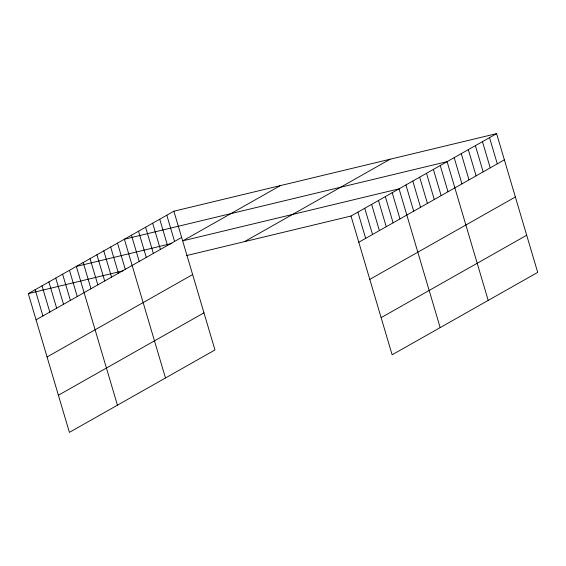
<?xml version="1.0" encoding="UTF-8"?>
<svg xmlns="http://www.w3.org/2000/svg" width="566" height="566" viewBox="0 0 566 566"><rect width="100%" height="100%" fill="white"/><g stroke="black" fill="none" stroke-linecap="round" stroke-linejoin="round"><path stroke-width="0.85" d="M173.868 211.21L214.974 349.965L69.399 432.367L28.3 293.613L173.868 211.21L496.601 133.633L537.7 272.387L392.132 354.79L351.026 216.035L496.601 133.633M36.068 319.832L181.636 237.43M280.368 185.613L182.839 240.819L399.065 188.839L440.164 327.594M244.526 241.632L390.101 159.23M47.063 356.969L192.638 274.567M58.404 395.231L203.972 312.828M358.794 242.248L504.363 159.845M369.796 279.385L515.364 196.982M381.13 317.646L526.698 235.244M171.852 243.458L76.339 266.423L117.438 405.178M28.3 293.613L122.964 270.859M186.341 255.62L351.026 216.035M489.526 137.63L497.295 163.85M482.458 141.634L490.22 167.847M475.383 145.639L483.152 171.852M468.315 149.636L476.084 175.856M461.248 153.641L469.009 179.861M454.173 157.645L461.941 183.858M488.203 300.405L447.105 161.65L124.379 239.227L165.477 377.982M440.242 165.534L448.01 191.747M433.379 169.418L441.147 195.631M426.516 173.302L434.285 199.515M419.654 177.186L427.422 203.399M412.791 181.07L420.559 207.283M405.928 184.955L413.696 211.168M392.203 192.723L399.971 218.943M385.34 196.607L393.108 222.827M378.477 200.491L386.245 226.711M371.614 204.376L379.383 230.595M364.752 208.26L372.52 234.48M357.889 212.144L365.657 238.364M166.8 215.214L174.569 241.427M159.732 219.219L167.494 245.432M152.657 223.216L160.426 249.436M145.589 227.221L153.358 253.441M138.521 231.225L146.283 257.438M131.446 235.23L139.215 261.442M117.516 243.111L125.277 269.331M110.653 246.995L118.414 273.215M103.79 250.88L111.552 277.099M96.928 254.771L104.689 280.984M90.065 258.655L97.826 284.868M83.202 262.539L90.963 288.752M69.477 270.307L77.245 296.52M62.614 274.192L70.382 300.405M55.751 278.076L63.519 304.289M48.888 281.96L56.657 308.18M42.026 285.844L49.794 312.064M35.163 289.728L42.931 315.948"/></g></svg>
